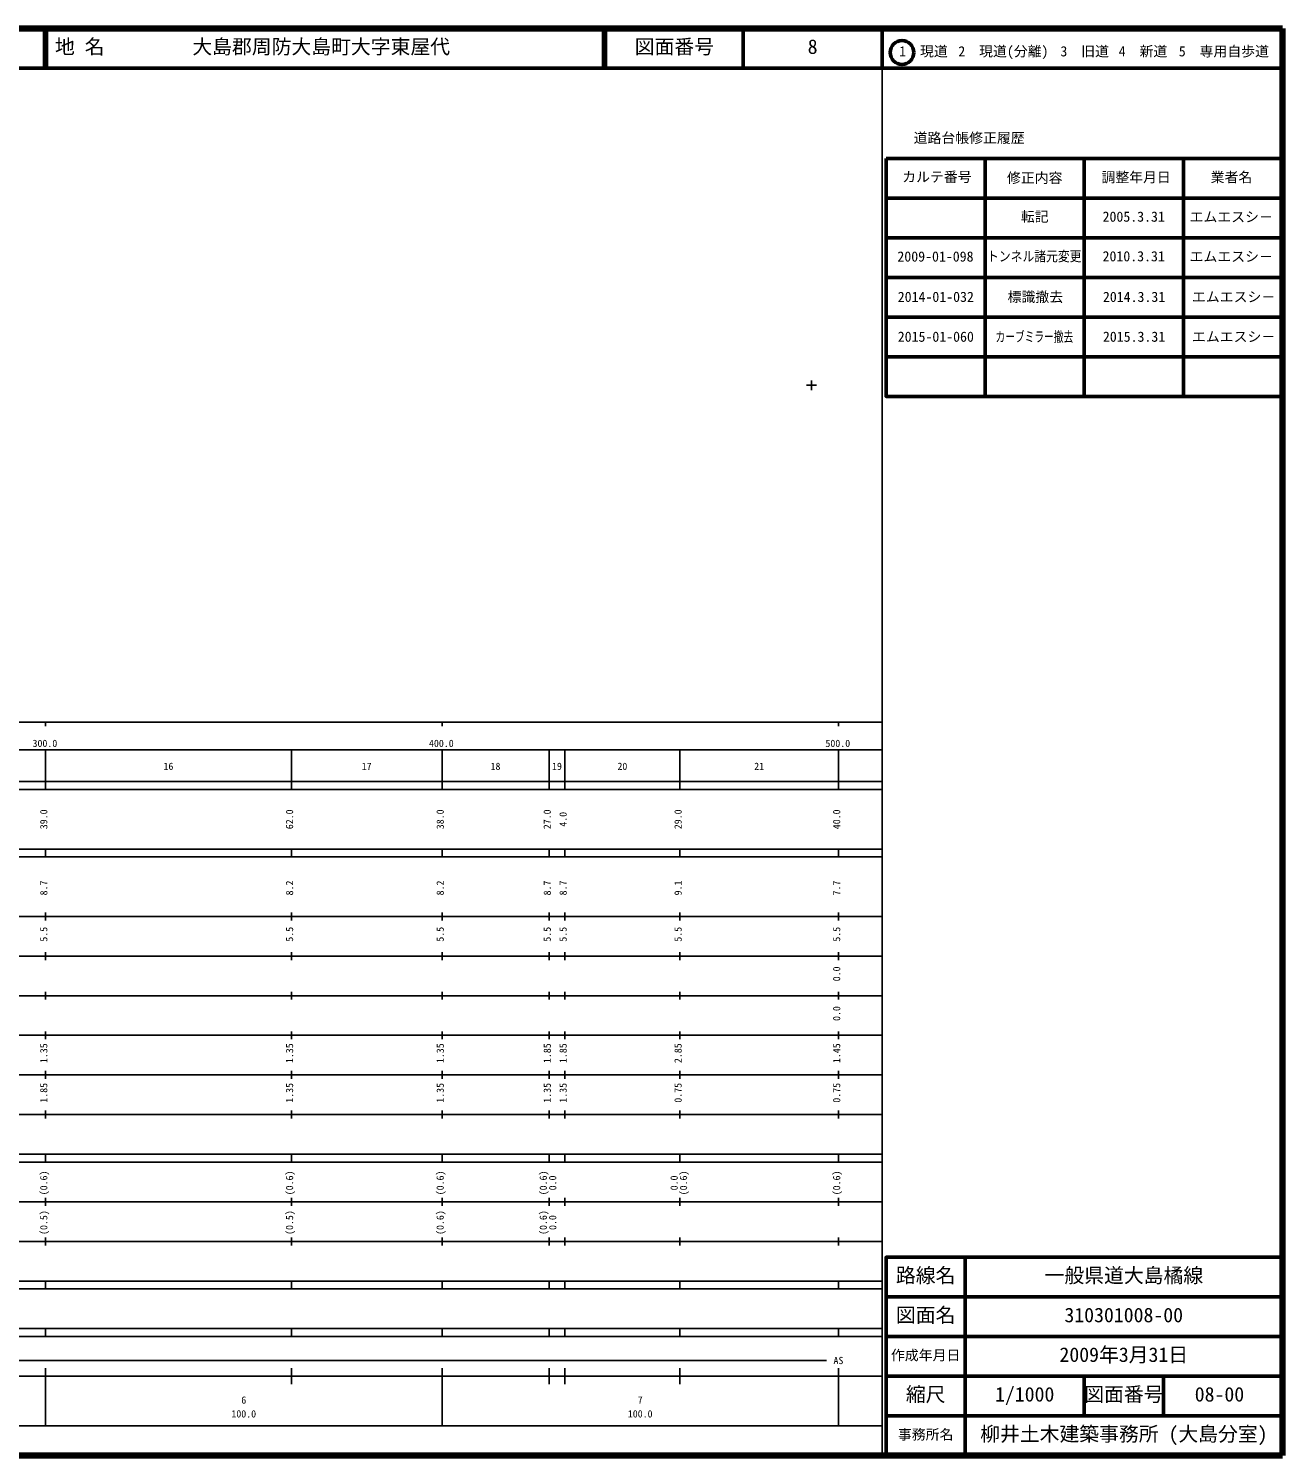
# Model space of a CAD drawing. Units: millimetres on the paper. Extents: x 40 to 680, y 20 to 380.
# Drawn here: x 363.7 to 680, y 20 to 380 of the extents above; entities that cross this region are included whole.
import ezdxf
from ezdxf.enums import TextEntityAlignment as Align

# ---------------------------------------------------------------- set-up
doc = ezdxf.new("R2010")
doc.units = ezdxf.units.MM
doc.layers.add('M-OTRS', color=6, linetype='Continuous')
doc.layers.add('M-TTL-TXT', color=7, linetype='Continuous')
for name, color, linetype, lineweight in [('M-TTL', 2, 'Continuous', 140), ('M-TTL-BAND', 7, 'Continuous', 25), ('M-TTL-FRAM', 2, 'Continuous', 50), ('M-TTL-LINE', 7, 'Continuous', 50)]:
    doc.layers.add(name, color=color, linetype=linetype, lineweight=lineweight)
doc.styles.add('ＭＳ ゴシック', font='')
doc.styles.get('ＭＳ ゴシック').set_extended_font_data('MS Gothic')

# ---------------------------------------------------------------- blocks, each defined once
blk = doc.blocks.new('plus')
at = {"color": 0, "linetype": 'Continuous', "lineweight": -2}
for p, q in [((-1.25, 0), (1.25, 0)), ((0, -1.25), (0, 1.25))]:
    blk.add_line(p, q, dxfattribs=at)

msp = doc.modelspace()

# ---------------------------------------------------------------- linework, layer by layer
at = {"layer": 'M-TTL'}
for p, q in [((680, 380), (40, 380)), ((680, 20), (680, 380)), ((40, 20), (680, 20))]:
    msp.add_line(p, q, dxfattribs=at)
at = {"layer": 'M-TTL-BAND'}
for p, q in [((579, 20), (579, 370)), ((40, 205), (579, 205)), ((368, 205), (368, 204)), ((468, 205), (468, 204)), ((568, 205), (568, 204)), ((68, 198), (579, 198)), ((368, 188), (368, 198)), ((430, 188), (430, 198)), ((468, 188), (468, 198)), ((495, 188), (495, 198)), ((499, 188), (499, 198)), ((528, 188), (528, 198)), ((568, 188), (568, 198)), ((40, 190), (579, 190)), ((40, 188), (579, 188)), ((40, 173), (579, 173)), ((368, 171), (368, 173)), ((430, 171), (430, 173)), ((468, 171), (468, 173)), ((495, 171), (495, 173)), ((499, 171), (499, 173)), ((528, 171), (528, 173)), ((568, 171), (568, 173)), ((40, 171), (579, 171)), ((40, 156), (579, 156)), ((368, 155), (368, 157)), ((430, 155), (430, 157)), ((468, 155), (468, 157)), ((495, 155), (495, 157)), ((499, 155), (499, 157)), ((528, 155), (528, 157)), ((568, 155), (568, 157)), ((46, 146), (579, 146)), ((368, 145), (368, 147)), ((430, 145), (430, 147)), ((468, 145), (468, 147)), ((495, 145), (495, 147)), ((499, 145), (499, 147)), ((528, 145), (528, 147)), ((568, 145), (568, 147)), ((368, 135), (368, 137)), ((430, 135), (430, 137)), ((468, 135), (468, 137)), ((495, 135), (495, 137)), ((499, 135), (499, 137)), ((528, 135), (528, 137)), ((568, 135), (568, 137)), ((52, 136), (579, 136)), ((46, 126), (579, 126)), ((368, 125), (368, 127)), ((430, 125), (430, 127)), ((468, 125), (468, 127)), ((495, 125), (495, 127)), ((499, 125), (499, 127)), ((528, 125), (528, 127)), ((568, 125), (568, 127)), ((52, 116), (579, 116)), ((368, 115), (368, 117)), ((430, 115), (430, 117)), ((468, 115), (468, 117)), ((495, 115), (495, 117)), ((499, 115), (499, 117)), ((528, 115), (528, 117)), ((568, 115), (568, 117)), ((46, 106), (579, 106)), ((368, 105), (368, 107)), ((430, 105), (430, 107)), ((468, 105), (468, 107)), ((495, 105), (495, 107)), ((499, 105), (499, 107)), ((528, 105), (528, 107)), ((568, 105), (568, 107)), ((40, 96), (579, 96)), ((40, 94), (579, 94)), ((368, 94), (368, 96)), ((430, 94), (430, 96)), ((468, 94), (468, 96)), ((495, 94), (495, 96)), ((499, 94), (499, 96)), ((528, 94), (528, 96)), ((568, 94), (568, 96)), ((49, 84), (579, 84)), ((368, 83), (368, 85)), ((430, 83), (430, 85)), ((468, 83), (468, 85)), ((495, 83), (495, 85)), ((499, 83), (499, 85)), ((528, 83), (528, 85)), ((568, 83), (568, 85)), ((40, 74), (579, 74)), ((368, 73), (368, 75)), ((430, 73), (430, 75)), ((468, 73), (468, 75)), ((495, 73), (495, 75)), ((499, 73), (499, 75)), ((528, 73), (528, 75)), ((568, 73), (568, 75)), ((40, 64), (579, 64)), ((40, 62), (579, 62)), ((368, 62), (368, 64)), ((430, 62), (430, 64)), ((468, 62), (468, 64)), ((495, 62), (495, 64)), ((499, 62), (499, 64)), ((528, 62), (528, 64)), ((568, 62), (568, 64)), ((40, 52), (579, 52)), ((368, 50), (368, 52)), ((430, 50), (430, 52)), ((468, 50), (468, 52)), ((495, 50), (495, 52)), ((499, 50), (499, 52)), ((528, 50), (528, 52)), ((568, 50), (568, 52)), ((40, 50), (579, 50)), ((306.5, 44), (565, 44)), ((40, 40), (579, 40)), ((368, 27.5), (368, 42)), ((430, 38), (430, 42)), ((468, 27.5), (468, 42)), ((495, 38), (495, 42)), ((499, 38), (499, 42)), ((528, 38), (528, 42)), ((568, 27.5), (568, 42)), ((68, 27.5), (579, 27.5))]:
    msp.add_line(p, q, dxfattribs=at)
at = {"layer": 'M-TTL-FRAM'}
msp.add_line((580, 347.197), (680, 347.197), dxfattribs=at)
for points in [[(580, 347.197), (580, 287.197), (680, 287.197)], [(680, 70), (580, 70), (580, 20)]]:
    msp.add_lwpolyline(points, dxfattribs=at)
at = {"layer": 'M-TTL-LINE'}
for p, q in [((367.75, 380), (367.75, 370)), ((368.25, 380), (368.25, 370)), ((508.747, 380), (508.747, 370)), ((509.247, 380), (509.247, 370)), ((543.996, 380), (543.996, 370)), ((579, 380), (579, 370)), ((40, 370), (680, 370)), ((605, 347.197), (605, 287.197)), ((630, 347.197), (630, 287.197)), ((655, 347.197), (655, 287.197)), ((580, 337.197), (680, 337.197)), ((580, 327.197), (680, 327.197)), ((580, 317.197), (680, 317.197)), ((580, 307.197), (680, 307.197)), ((580, 297.197), (680, 297.197)), ((600, 70), (600, 20)), ((680, 60), (580, 60)), ((680, 50), (580, 50)), ((680, 40), (580, 40)), ((630, 40), (630, 30)), ((650, 40), (650, 30)), ((680, 30), (580, 30))]:
    msp.add_line(p, q, dxfattribs=at)
msp.add_circle((584.031, 373.958), 3, dxfattribs=at)

# ---------------------------------------------------------------- block references
at = {"layer": 'M-OTRS'}
msp.add_blockref('plus', (561.234, 289.986), dxfattribs=at)

# ---------------------------------------------------------------- texts
at = {"layer": 'M-TTL-BAND', "style": 'ＭＳ ゴシック'}
for s, p in [('300.0', (364.719, 198.195)), ('400.0', (464.719, 198.195)), ('500.0', (564.719, 198.195)), ('16', (397.75, 192.405)), ('17', (447.75, 192.405)), ('18', (480.25, 192.405)), ('19', (495.75, 192.405)), ('20', (512.25, 192.405)), ('21', (546.75, 192.405)), ('AS', (566.75, 42.5)), ('6', (417.375, 32.523)), ('7', (517.375, 32.523)), ('100.0', (414.875, 29.033)), ('100.0', (514.875, 29.033))]:
    msp.add_text(s, height=1.833, dxfattribs=at).set_placement(p, align=Align.BOTTOM_LEFT)
for s, p in [('39.0', (369, 178)), ('62.0', (431, 178)), ('38.0', (469, 178)), ('27.0', (496, 178)), ('4.0', (500, 178.625)), ('29.0', (529, 178)), ('40.0', (569, 178)), ('8.7', (369, 161.299)), ('8.2', (431, 161.299)), ('8.2', (469, 161.299)), ('8.7', (496, 161.299)), ('8.7', (500, 161.299)), ('9.1', (529, 161.299)), ('7.7', (569, 161.299)), ('5.5', (369, 149.625)), ('5.5', (431, 149.625)), ('5.5', (469, 149.625)), ('5.5', (496, 149.625)), ('5.5', (500, 149.625)), ('5.5', (529, 149.625)), ('5.5', (569, 149.625)), ('0.0', (569, 139.625)), ('0.0', (569, 129.625)), ('1.35', (369, 119)), ('1.35', (431, 119)), ('1.35', (469, 119)), ('1.85', (496, 119)), ('1.85', (500, 119)), ('2.85', (529, 119)), ('1.45', (569, 119)), ('1.85', (369, 109)), ('1.35', (431, 109)), ('1.35', (469, 109)), ('1.35', (496, 109)), ('1.35', (500, 109)), ('0.75', (529, 109)), ('0.75', (569, 109)), ('(0.6)', (369, 85.639)), ('(0.6)', (431, 85.639)), ('(0.6)', (469, 85.639)), ('(0.6)', (495, 85.639)), ('0.0', (497.37, 86.889)), ('0.0', (528, 86.889)), ('(0.6)', (530.37, 85.639)), ('(0.6)', (569, 85.639)), ('(0.5)', (369, 75.639)), ('(0.5)', (431, 75.639)), ('(0.6)', (469, 75.639)), ('(0.6)', (495, 75.639)), ('0.0', (497.37, 76.889))]:
    msp.add_text(s, height=1.833, rotation=90, dxfattribs=at).set_placement(p, align=Align.BOTTOM_LEFT)
at = {"layer": 'M-TTL-TXT', "style": 'ＭＳ ゴシック'}
for s, height, p in [('地 名', 3.666, (370.38, 372.5)), ('大島郡周防大島町大字東屋代', 3.666, (405.024, 372.5)), ('図面番号', 3.666, (516.621, 372.5)), ('8', 3.666, (560.246, 372.5)), ('1\u3000現道', 2.566, (583.323, 372.208)), ('2\u3000現道(分離)', 2.566, (598.244, 372.208)), ('3\u3000旧道', 2.566, (623.996, 372.208)), ('4\u3000新道', 2.566, (638.699, 372.208)), ('5\u3000専用自歩道', 2.566, (653.853, 372.208)), ('道路台帳修正履歴', 2.566, (586.968, 350.363)), ('カルテ番号', 2.566, (584.089, 340.527)), ('修正内容', 2.566, (610.509, 340.273)), ('調整年月日', 2.566, (634.339, 340.447)), ('業者名', 2.566, (661.884, 340.447)), ('転記', 2.566, (614, 330.495)), ('2005.3.31', 2.566, (634.625, 330.495)), ('エムエスシ－', 2.566, (656.577, 330.439)), ('2009-01-098', 2.566, (582.875, 320.439)), ('2010.3.31', 2.566, (634.625, 320.495)), ('エムエスシ－', 2.566, (656.577, 320.439)), ('2014-01-032', 2.566, (582.962, 310.261)), ('標識撤去', 2.566, (610.675, 310.261)), ('2014.3.31', 2.566, (634.712, 310.261)), ('エムエスシ－', 2.566, (657.175, 310.261)), ('2015-01-060', 2.566, (582.962, 300.206)), ('2015.3.31', 2.566, (634.712, 300.206)), ('エムエスシ－', 2.566, (657.175, 300.206)), ('路線名', 3.666, (582.5, 62.5)), ('一般県道大島橘線', 3.666, (620, 62.5)), ('図面名', 3.666, (582.5, 52.5)), ('310301008-00', 3.666, (625, 52.5)), ('作成年月日', 2.566, (581.25, 43.25)), ('2009年3月31日', 3.666, (623.75, 42.5)), ('縮尺', 3.666, (585, 32.5)), ('1/1000', 3.666, (607.5, 32.5)), ('図面番号', 3.666, (630, 32.5)), ('08-00', 3.666, (657.875, 32.5)), ('事務所名', 2.566, (583, 23.25)), ('柳井土木建築事務所 (大島分室)', 3.666, (603.75, 22.5))]:
    msp.add_text(s, height=height, dxfattribs=at).set_placement(p, align=Align.BOTTOM_LEFT)
for s, width, p in [('トンネル諸元変更', 0.85, (605.5, 320.495)), ('カーブミラー撤去', 0.7, (607.625, 300.206))]:
    msp.add_text(s, height=2.566, dxfattribs=dict(at, width=width)).set_placement(p, align=Align.BOTTOM_LEFT)

doc.saveas('drawing.dxf')
